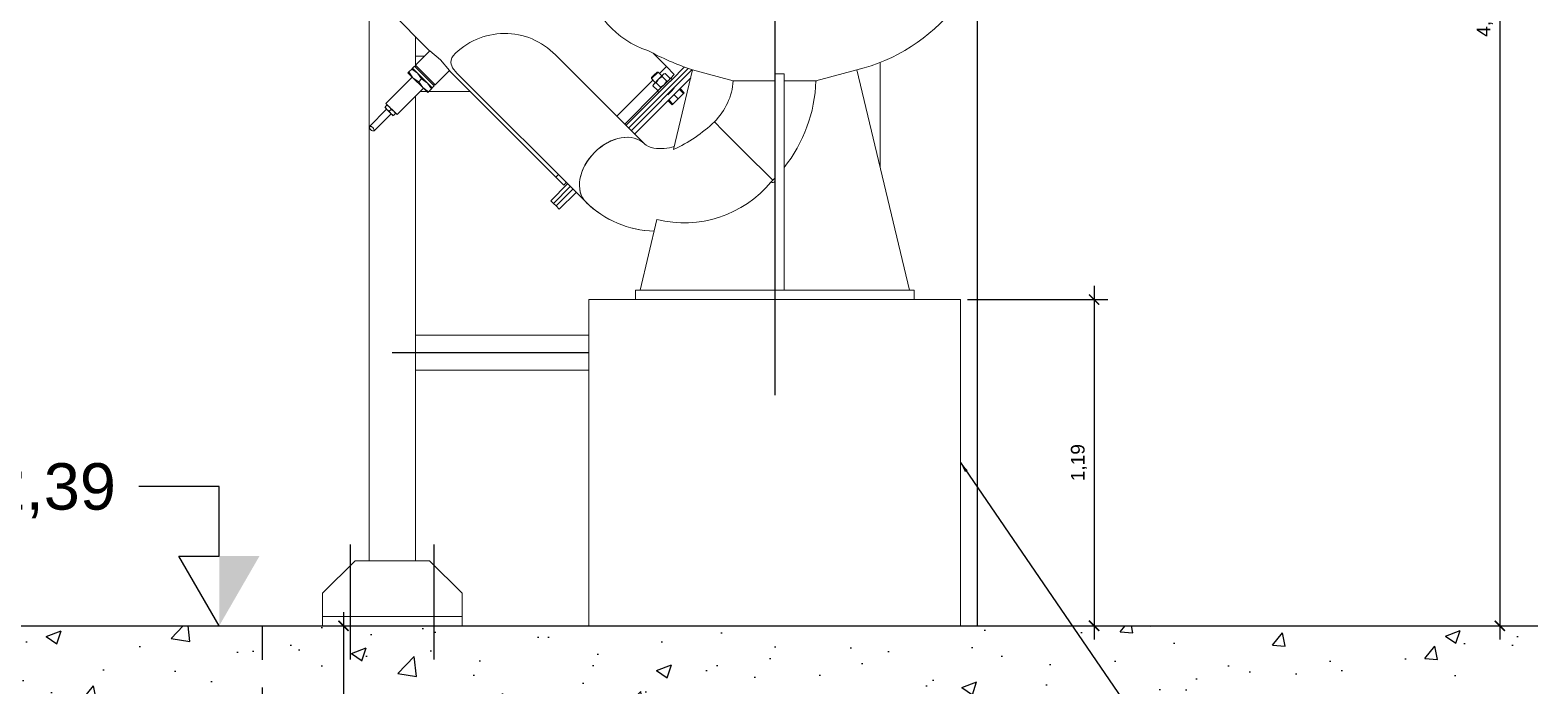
# Model space of a CAD drawing. Extents: x -160 to 364724, y -100 to 7353297.
# Drawn here: x 361677.14 to 361682.62, y 7348033.6 to 7348036 of the extents above; entities that cross this region are included whole.
import ezdxf
from ezdxf.enums import TextEntityAlignment as Align

# ---------------------------------------------------------------- set-up
doc = ezdxf.new("R2010")
doc.units = 0
doc.header["$LTSCALE"] = 5
for name, pattern in [('________________', [0]), ('HIDDEN', [0.375, 0.25, -0.125]), ('SGC_DASHDOT', [1, 0.5, -0.25, 0, -0.25])]:
    doc.linetypes.add(name, pattern=pattern)
for name, color, linetype, lineweight in [('00-trabalho', 7, 'Continuous', 25), ('ESCADA', 2, 'Continuous', 20), ('VISTA', 2, 'Continuous', 20)]:
    doc.layers.add(name, color=color, linetype=linetype, lineweight=lineweight)
for name, color, linetype in [('BOMBA', 1, 'Continuous'), ('GER-SIMBOLOS', 1, 'Continuous'), ('PAREDE CONCRETO CORTE', 5, 'Continuous'), ('PROJECAO', 1, 'HIDDEN'), ('Q-PLATO', 5, 'Continuous'), ('SANC_COTAS', 1, 'Continuous'), ('SGC-Eixos', 253, 'SGC_DASHDOT'), ('VEGETAÇÃO', 7, 'Continuous')]:
    doc.layers.add(name, color=color, linetype=linetype)
doc.styles.add('R-80', font='arial.ttf')
doc.styles.get("Standard").update_dxf_attribs({"font": 'arial.ttf'})
doc.dimstyles.new('GERAL - 25', dxfattribs={"dimscale": 0.025, "dimtxt": 2, "dimasz": 1.5, "dimexe": 2, "dimexo": 1, "dimgap": 1, "dimtad": 1, "dimzin": 0, "dimtxsty": 'R-80', "dimblk": 'ARCHTICK', "dimcen": 0, "dimdle": 2, "dimclrd": 1, "dimclre": 1, "dimclrt": 2, "dimadec": 0, "dimazin": 0, "dimtfac": 0.5, "dimtmove": 2, "dimatfit": 3, "dimldrblk": 'OPEN90', "dimfxl": 1, "dimtolj": 1, "dimtzin": 0, "dimarcsym": 0})
doc.dimstyles.new('LEADER - 25', dxfattribs={"dimscale": 0.025, "dimtxt": 2, "dimasz": 1.5, "dimexe": 2, "dimexo": 1, "dimgap": 1, "dimtad": 1, "dimzin": 0, "dimtxsty": 'R-80', "dimcen": 0, "dimdle": 2, "dimclrd": 1, "dimclre": 1, "dimclrt": 2, "dimadec": 0, "dimazin": 0, "dimtfac": 0.5, "dimtmove": 2, "dimatfit": 3, "dimfxl": 1, "dimtolj": 1, "dimtzin": 0, "dimarcsym": 0})

# ---------------------------------------------------------------- blocks, each defined once
blk = doc.blocks.new('_ARCHTICK')
at = {"color": 0, "linetype": 'ByBlock', "const_width": 0.15}
blk.add_lwpolyline([(-0.5, -0.5), (0.5, 0.5)], dxfattribs=at)
blk = doc.blocks.new('*D444')
at = {"layer": 'Defpoints', "color": 0, "transparency": 16777216}
for p in [(361681.9029, 7348038.2633), (361682.3416, 7348033.8204), (361682.5118, 7348033.8204)]:
    blk.add_point(p, dxfattribs=at)
at = {"layer": 'SANC_COTAS', "color": 1, "lineweight": -2, "transparency": 16777216}
for p, q in [((361682.5118, 7348038.3133), (361682.5118, 7348033.7704)), ((361681.9279, 7348038.2633), (361682.5618, 7348038.2633)), ((361682.3666, 7348033.8204), (361682.5618, 7348033.8204))]:
    blk.add_line(p, q, dxfattribs=at)
at = {"layer": 'SANC_COTAS', "color": 1, "lineweight": -2, "transparency": 16777216, "xscale": 0.03750000000000001, "yscale": 0.03750000000000001, "zscale": 0.03750000000000001}
for p, rotation in [((361682.5118, 7348038.2633), 90), ((361682.5118, 7348033.8204), 270)]:
    blk.add_blockref('_ARCHTICK', p, dxfattribs=dict(at, rotation=rotation))
at = {"layer": 'SANC_COTAS', "color": 2, "transparency": 16777216, "insert": (361682.4568, 7348036.0418), "char_height": 0.05, "attachment_point": 5, "rotation": 90, "style": 'R-80'}
blk.add_mtext('\\A1;4,44', dxfattribs=at)
blk = doc.blocks.new('_Open90')
at = {"color": 0, "linetype": 'ByBlock', "lineweight": -2}
for p, q in [((0, 0), (-1, 0)), ((-0.5, 0.5), (0, 0)), ((0, 0), (-0.5, -0.5))]:
    blk.add_line(p, q, dxfattribs=at)
blk = doc.blocks.new('*D445')
at = {"layer": 'Defpoints', "color": 0, "transparency": 16777216}
for p in [(361680.5395, 7348035.0133), (361680.5395, 7348033.8204), (361681.0279, 7348033.8204)]:
    blk.add_point(p, dxfattribs=at)
at = {"layer": 'SANC_COTAS', "color": 1, "lineweight": -2, "transparency": 16777216}
for p, q in [((361681.0279, 7348035.0633), (361681.0279, 7348033.7704)), ((361680.5645, 7348035.0133), (361681.0779, 7348035.0133)), ((361680.5645, 7348033.8204), (361681.0779, 7348033.8204))]:
    blk.add_line(p, q, dxfattribs=at)
at = {"layer": 'SANC_COTAS', "color": 1, "lineweight": -2, "transparency": 16777216, "xscale": 0.03750000000000001, "yscale": 0.03750000000000001, "zscale": 0.03750000000000001}
for p, rotation in [((361681.0279, 7348035.0133), 90), ((361681.0279, 7348033.8204), 270)]:
    blk.add_blockref('_ARCHTICK', p, dxfattribs=dict(at, rotation=rotation))
at = {"layer": 'SANC_COTAS', "color": 2, "transparency": 16777216, "insert": (361680.9728, 7348034.4169), "char_height": 0.05, "attachment_point": 5, "rotation": 90, "style": 'R-80'}
blk.add_mtext('\\A1;1,19', dxfattribs=at)
blk = doc.blocks.new('NIVEL2')
at = {"linetype": 'Continuous'}
for p, q in [((0, 0.6), (0.3464, 0.6)), ((0, 0), (0.1732, 0.3)), ((0.1732, 0.3), (0, 0.3))]:
    blk.add_line(p, q, dxfattribs=at)
blk.add_line((0, 0.3), (0, 0.6))
blk.add_solid([(0, 0.3), (-0.1732, 0.3), (0, 0)], dxfattribs=at)
at = {"color": 0, "linetype": 'Continuous'}
blk.add_attdef('COTA-DIR', text='', height=0.2, dxfattribs=at).set_placement((0.4264, 0.6), align=Align.MIDDLE_LEFT)
blk = doc.blocks.new('*D451')
at = {"layer": 'Defpoints', "color": 0, "transparency": 16777216}
for p in [(361677.9859, 7348033.8204), (361677.9859, 7348032.8012), (361678.2828, 7348032.8012)]:
    blk.add_point(p, dxfattribs=at)
at = {"layer": 'SANC_COTAS', "color": 1, "lineweight": -2, "transparency": 16777216}
for p, q in [((361678.2828, 7348033.8704), (361678.2828, 7348032.7512)), ((361678.0109, 7348033.8204), (361678.3328, 7348033.8204)), ((361678.0109, 7348032.8012), (361678.3328, 7348032.8012))]:
    blk.add_line(p, q, dxfattribs=at)
at = {"layer": 'SANC_COTAS', "color": 1, "lineweight": -2, "transparency": 16777216, "xscale": 0.03750000000000001, "yscale": 0.03750000000000001, "zscale": 0.03750000000000001}
for p, rotation in [((361678.2828, 7348033.8204), 90), ((361678.2828, 7348032.8012), 270)]:
    blk.add_blockref('_ARCHTICK', p, dxfattribs=dict(at, rotation=rotation))
at = {"layer": 'SANC_COTAS', "color": 2, "transparency": 16777216, "insert": (361678.2277, 7348033.3108), "char_height": 0.05, "attachment_point": 5, "rotation": 90, "style": 'R-80'}
blk.add_mtext('\\A1;1,02', dxfattribs=at)

msp = doc.modelspace()

# ---------------------------------------------------------------- hatches: boundary and pattern name
at = {"layer": 'VEGETAÇÃO'}
h = msp.add_hatch(dxfattribs=at)
h.set_pattern_fill('AR-CONC', color=1, scale=0.003058)
h.set_pattern_definition([(50, (361683.3508, 7348033.60356), (0.557036, -0.048734), [0.058246, -0.640707]), (355, (361683.3508, 7348033.60356), (-0.107758, 0.584163), [0.046597, -0.512567]), (100.4514, (361683.3972, 7348033.5995), (0.449278, 0.53543), [0.0495, -0.544518]), (46.184, (361683.3508, 7348033.7589), (0.828834, -0.128546), [0.08737, -0.96106]), (96.636, (361683.4199, 7348033.7482), (0.72587, 0.756515), [0.07425, -0.81678]), (351.184, (361683.3508, 7348033.7589), (0.72587, 0.756515), [0.069895, -0.76885]), (21, (361683.42847, 7348033.72005), (0.463567, -0.31268), [0.058246, -0.640707]), (326, (361683.42847, 7348033.72005), (0.188962, 0.56316), [0.046597, -0.512566]), (71.4514, (361683.4671, 7348033.694), (0.65253, 0.250482), [0.0495, -0.544517]), (37.5, (361683.3508, 7348033.60356), (0.0094435, 0.25853), [0, -0.506353, 0, -0.520332, 0, -0.514507]), (7.5, (361683.3508, 7348033.60356), (0.204304, 0.306306), [0, -0.296667, 0, -0.494703, 0, -0.196095]), (327.5, (361683.17762, 7348033.60356), (0.4145733, -0.017516), [0, -0.194154, 0, -0.605759, 0, -0.803796]), (317.5, (361683.09996, 7348033.60356), (0.45291, 0.077742), [0, -0.2524, 0, -0.402286, 0, -0.570812])])
h.paths.add_polyline_path([(361674.6226, 7348033.8204), (361676.3213, 7348033.8204), (361674.8434, 7348033.8204), (361674.8434, 7348033.5656), (361675.0643, 7348033.5656), (361675.0643, 7348033.8204), (361683.5574, 7348033.8204), (361683.5574, 7348033.5656), (361683.7782, 7348033.5656), (361683.7782, 7348033.8204), (361682.3004, 7348033.8204), (361683.9883, 7348033.8204), (361683.9883, 7348032.1218), (361674.6226, 7348032.1218)])

# ---------------------------------------------------------------- linework, layer by layer
at = {"layer": 'BOMBA', "linetype": '________________', "lineweight": 9}
for p, q in [((361678.4544, 7348036.0661), (361678.5961, 7348035.9244)), ((361678.5989, 7348035.9224), (361678.5464, 7348035.8698)), ((361678.5989, 7348035.9224), (361678.5961, 7348035.9244)), ((361678.6382, 7348035.8896), (361678.5989, 7348035.9224)), ((361679.3834, 7348035.5824), (361679.0583, 7348035.9075)), ((361679.464, 7348035.865), (361679.4154, 7348035.9136)), ((361678.5187, 7348035.8422), (361678.522, 7348035.8454)), ((361678.522, 7348035.8454), (361678.5323, 7348035.8558)), ((361678.522, 7348035.8454), (361678.5368, 7348035.8242)), ((361678.5323, 7348035.8558), (361678.5356, 7348035.859)), ((361678.5536, 7348035.841), (361678.5323, 7348035.8558)), ((361678.5428, 7348035.8662), (361678.5356, 7348035.859)), ((361678.5356, 7348035.859), (361678.5536, 7348035.841)), ((361678.6148, 7348035.7942), (361678.5428, 7348035.8662)), ((361678.5464, 7348035.8698), (361678.6184, 7348035.7978)), ((361678.5464, 7348035.8698), (361678.5464, 7348035.8626)), ((361678.6184, 7348035.7978), (361678.671, 7348035.8503)), ((361678.671, 7348035.8503), (361678.6382, 7348035.8896)), ((361678.673, 7348035.8475), (361678.671, 7348035.8503)), ((361678.673, 7348035.8475), (361679.0597, 7348035.4607)), ((361679.5586, 7348035.8539), (361679.3353, 7348035.6306)), ((361679.5586, 7348035.8539), (361679.3353, 7348035.6306)), ((361679.4332, 7348035.8451), (361679.4092, 7348035.821)), ((361679.4194, 7348035.8348), (361679.4296, 7348035.8451)), ((361679.4332, 7348035.8451), (361679.4296, 7348035.8451)), ((361679.4473, 7348035.831), (361679.4332, 7348035.8451)), ((361679.464, 7348035.865), (361679.4386, 7348035.8396)), ((361679.464, 7348035.865), (361679.4386, 7348035.8396)), ((361679.4928, 7348035.8362), (361679.464, 7348035.865)), ((361679.53, 7348035.8637), (361679.4831, 7348035.8169)), ((361679.544, 7348035.8585), (361679.4852, 7348035.7997)), ((361679.544, 7348035.8585), (361679.4852, 7348035.7997)), ((361679.5598, 7348035.853), (361679.4902, 7348035.5616)), ((361679.7083, 7348035.8128), (361679.5598, 7348035.853)), ((361680.1604, 7348035.853), (361680.0108, 7348035.8126)), ((361680.3527, 7348035.0473), (361680.1604, 7348035.853)), ((361678.5344, 7348035.8266), (361678.4383, 7348035.7305)), ((361678.5187, 7348035.8422), (361678.5368, 7348035.8242)), ((361678.5368, 7348035.8242), (361678.558, 7348035.8094)), ((361678.5368, 7348035.8242), (361678.5728, 7348035.7881)), ((361678.5684, 7348035.8198), (361678.5536, 7348035.841)), ((361678.5536, 7348035.841), (361678.5896, 7348035.805)), ((361678.558, 7348035.8094), (361678.5684, 7348035.8198)), ((361678.558, 7348035.8094), (361678.5728, 7348035.7881)), ((361678.5896, 7348035.805), (361678.5684, 7348035.8198)), ((361678.6044, 7348035.7837), (361678.5896, 7348035.805)), ((361678.6076, 7348035.7869), (361678.5896, 7348035.805)), ((361678.6076, 7348035.7869), (361678.6148, 7348035.7942)), ((361678.6112, 7348035.7978), (361678.6184, 7348035.7978)), ((361678.7037, 7348035.835), (361679.1698, 7348035.3689)), ((361679.4048, 7348035.8058), (361679.2824, 7348035.6834)), ((361679.4048, 7348035.8058), (361679.2824, 7348035.6834)), ((361679.4677, 7348035.8014), (361679.316, 7348035.6498)), ((361679.4852, 7348035.7997), (361679.3256, 7348035.6402)), ((361679.4852, 7348035.7997), (361679.3256, 7348035.6402)), ((361679.5529, 7348035.8242), (361679.3473, 7348035.6185)), ((361679.4146, 7348035.8156), (361679.4048, 7348035.8058)), ((361679.4146, 7348035.8156), (361679.4048, 7348035.8058)), ((361679.4092, 7348035.8246), (361679.4194, 7348035.8348)), ((361679.4092, 7348035.8246), (361679.4092, 7348035.821)), ((361679.4092, 7348035.821), (361679.4233, 7348035.807)), ((361679.4186, 7348035.8023), (361679.4148, 7348035.7951)), ((361679.4161, 7348035.7998), (361679.4148, 7348035.7951)), ((361679.4148, 7348035.7951), (361679.4316, 7348035.7783)), ((361679.4186, 7348035.8023), (361679.4161, 7348035.7998)), ((361679.4353, 7348035.819), (361679.4186, 7348035.8023)), ((361679.4259, 7348035.8062), (361679.4186, 7348035.8023)), ((361679.4353, 7348035.819), (361679.4259, 7348035.8062)), ((361679.4259, 7348035.8062), (361679.4427, 7348035.7894)), ((361679.4353, 7348035.819), (361679.4519, 7348035.8356)), ((361679.4481, 7348035.8284), (361679.4353, 7348035.819)), ((361679.4388, 7348035.7822), (361679.4427, 7348035.7894)), ((361679.4427, 7348035.7894), (361679.4555, 7348035.7988)), ((361679.4435, 7348035.7868), (361679.4555, 7348035.7988)), ((361679.4519, 7348035.8356), (361679.4481, 7348035.8284)), ((361679.4481, 7348035.8284), (361679.4648, 7348035.8116)), ((361679.4592, 7348035.8395), (361679.4519, 7348035.8356)), ((361679.4545, 7348035.8382), (361679.4519, 7348035.8356)), ((361679.4592, 7348035.8395), (361679.4545, 7348035.8382)), ((361679.4555, 7348035.7988), (361679.4675, 7348035.8108)), ((361679.4555, 7348035.7988), (361679.4634, 7348035.8091)), ((361679.4592, 7348035.8395), (361679.4759, 7348035.8227)), ((361679.4634, 7348035.8091), (361679.4648, 7348035.8116)), ((361679.4648, 7348035.8116), (361679.4721, 7348035.8155)), ((361679.4675, 7348035.8108), (361679.4795, 7348035.8228)), ((361679.4677, 7348035.8014), (361679.4831, 7348035.8169)), ((361679.4756, 7348035.8093), (361679.4677, 7348035.8014)), ((361679.4721, 7348035.8155), (361679.4759, 7348035.8227)), ((361679.4747, 7348035.818), (361679.4759, 7348035.8227)), ((361679.4831, 7348035.8169), (361679.4756, 7348035.8093)), ((361679.4795, 7348035.8228), (361679.4928, 7348035.8362)), ((361679.4843, 7348035.818), (361679.4795, 7348035.8228)), ((361679.7057, 7348035.8134), (361679.7084, 7348035.8134)), ((361679.7084, 7348035.8134), (361679.8601, 7348035.8134)), ((361679.8601, 7348035.0473), (361679.8601, 7348035.8384)), ((361679.8601, 7348035.8384), (361679.894, 7348035.8384)), ((361679.894, 7348035.0473), (361679.894, 7348035.8384)), ((361679.8941, 7348035.8134), (361680.0145, 7348035.8134)), ((361678.4791, 7348035.6897), (361678.5752, 7348035.7857)), ((361678.5728, 7348035.7881), (361678.594, 7348035.7733)), ((361678.5908, 7348035.7701), (361678.5728, 7348035.7881)), ((361678.594, 7348035.7733), (361678.5908, 7348035.7701)), ((361678.594, 7348035.7733), (361678.6044, 7348035.7837)), ((361678.6076, 7348035.7869), (361678.6044, 7348035.7837)), ((361679.3112, 7348035.6546), (361679.4314, 7348035.7748)), ((361679.4314, 7348035.7748), (361679.4435, 7348035.7868)), ((361679.4314, 7348035.7748), (361679.4362, 7348035.77)), ((361679.4316, 7348035.7783), (361679.4388, 7348035.7822)), ((361679.4316, 7348035.7783), (361679.4362, 7348035.7796)), ((361679.4687, 7348035.7616), (361679.4705, 7348035.7634)), ((361679.4847, 7348035.7252), (361679.4693, 7348035.7406)), ((361679.4705, 7348035.7634), (361679.4804, 7348035.7733)), ((361679.4877, 7348035.7282), (361679.4723, 7348035.7436)), ((361679.4804, 7348035.7733), (361679.4927, 7348035.7856)), ((361679.5069, 7348035.7474), (361679.4877, 7348035.7282)), ((361679.5069, 7348035.7474), (361679.4915, 7348035.7628)), ((361679.5261, 7348035.7666), (361679.5069, 7348035.7474)), ((361679.5261, 7348035.7666), (361679.5107, 7348035.782)), ((361679.5291, 7348035.7696), (361679.5137, 7348035.785)), ((361679.5291, 7348035.7696), (361679.5261, 7348035.7666)), ((361678.4407, 7348035.7089), (361678.3782, 7348035.6464)), ((361678.395, 7348035.6296), (361678.4575, 7348035.6921)), ((361678.4335, 7348035.7161), (361678.4413, 7348035.7083)), ((361678.4349, 7348035.7175), (361678.4417, 7348035.7243)), ((361678.4349, 7348035.7175), (361678.4413, 7348035.7083)), ((361678.4791, 7348035.6897), (361678.4383, 7348035.7305)), ((361678.4413, 7348035.7083), (361678.4505, 7348035.7019)), ((361678.4413, 7348035.7083), (361678.4569, 7348035.6927)), ((361678.4509, 7348035.7179), (361678.4417, 7348035.7243)), ((361678.4505, 7348035.7019), (361678.4573, 7348035.7087)), ((361678.4505, 7348035.7019), (361678.4569, 7348035.6927)), ((361678.4573, 7348035.7087), (361678.4509, 7348035.7179)), ((361678.4569, 7348035.6927), (361678.4661, 7348035.6862)), ((361678.4647, 7348035.6849), (361678.4569, 7348035.6927)), ((361678.4665, 7348035.7023), (361678.4573, 7348035.7087)), ((361678.4661, 7348035.6862), (361678.4729, 7348035.6931)), ((361678.4729, 7348035.6931), (361678.4665, 7348035.7023)), ((361679.4877, 7348035.7282), (361679.4847, 7348035.7252)), ((361679.6706, 7348035.6317), (361679.6394, 7348035.663)), ((361679.6706, 7348035.6317), (361679.6394, 7348035.663)), ((361679.6706, 7348035.6317), (361679.6394, 7348035.663)), ((361679.7461, 7348035.5562), (361679.6706, 7348035.6317)), ((361679.7461, 7348035.5562), (361679.6706, 7348035.6317)), ((361679.7461, 7348035.5562), (361679.6706, 7348035.6317)), ((361679.8529, 7348035.4494), (361679.7461, 7348035.5562)), ((361679.8529, 7348035.4494), (361679.7461, 7348035.5562)), ((361679.8529, 7348035.4494), (361679.7461, 7348035.5562)), ((361679.0689, 7348035.4699), (361679.0597, 7348035.4607)), ((361679.0689, 7348035.4699), (361679.0597, 7348035.4607)), ((361679.0597, 7348035.4607), (361679.0886, 7348035.4319)), ((361679.1025, 7348035.4362), (361679.0409, 7348035.3746)), ((361679.1121, 7348035.4266), (361679.0505, 7348035.365)), ((361679.1121, 7348035.4266), (361679.0505, 7348035.365)), ((361679.1217, 7348035.417), (361679.0601, 7348035.3554)), ((361679.1217, 7348035.417), (361679.0601, 7348035.3554)), ((361679.1337, 7348035.405), (361679.0721, 7348035.3434)), ((361679.0886, 7348035.4319), (361679.0977, 7348035.441)), ((361679.8411, 7348035.4379), (361679.8469, 7348035.4435)), ((361679.8411, 7348035.4379), (361679.8469, 7348035.4435)), ((361679.8469, 7348035.4435), (361679.8529, 7348035.4494)), ((361679.8469, 7348035.4435), (361679.8529, 7348035.4494)), ((361679.0409, 7348035.3746), (361679.0505, 7348035.365)), ((361679.0505, 7348035.365), (361679.0601, 7348035.3554)), ((361679.0601, 7348035.3554), (361679.0721, 7348035.3434)), ((361679.1698, 7348035.3689), (361679.1704, 7348035.3683)), ((361679.4291, 7348035.3057), (361679.3675, 7348035.0473)), ((361679.3505, 7348035.0133), (361679.3505, 7348035.0473)), ((361679.3505, 7348035.0473), (361680.3697, 7348035.0473)), ((361680.3697, 7348035.0133), (361680.3697, 7348035.0473)), ((361679.3505, 7348035.0133), (361680.3697, 7348035.0133))]:
    msp.add_line(p, q, dxfattribs=at)
for points in [[(361679.1698, 7348036.1956), (361679.1697, 7348036.1829), (361679.1698, 7348036.1763), (361679.1698, 7348036.1763, 0.267389), (361679.3953, 7348035.9238, 0.041424), (361679.5583, 7348035.8535)], [(361680.1603, 7348035.853, 0.164669), (361680.5192, 7348036.0821, 0.068037), (361680.5419, 7348036.1276, 0.07925), (361680.5504, 7348036.1956)], [(361679.0584, 7348035.9074, 0.428669), (361678.6837, 7348035.9043), (361678.6793, 7348035.8966), (361678.6764, 7348035.8884), (361678.6757, 7348035.88), (361678.6765, 7348035.874), (361678.6788, 7348035.8674), (361678.6821, 7348035.861), (361678.6821, 7348035.861, 0.061161), (361678.7037, 7348035.835)]]:
    msp.add_lwpolyline(points, format="xyb", dxfattribs=at)
at = {"layer": 'BOMBA', "linetype": '________________', "lineweight": 9, "extrusion": (0, 0, -1)}
msp.add_lwpolyline([(-361679.4929, 7348035.573, 0.111162), (-361679.4181, 7348035.5666), (-361679.4077, 7348035.569), (-361679.3983, 7348035.5724), (-361679.3895, 7348035.5774), (-361679.3848, 7348035.581), (-361679.3834, 7348035.5824), (-361679.3834, 7348035.5824)], format="xyb", dxfattribs=at)
msp.add_lwpolyline([(-361679.4929, 7348035.573, 0.111162), (-361679.4181, 7348035.5666), (-361679.4077, 7348035.569), (-361679.3983, 7348035.5724), (-361679.3895, 7348035.5774), (-361679.3848, 7348035.581), (-361679.3834, 7348035.5824), (-361679.3834, 7348035.5824)], format="xyb", dxfattribs=at)
at = {"layer": 'BOMBA', "linetype": '________________', "lineweight": 9}
for centre, radius, start, end in [((361679.4711, 7348035.8313), 0.238, 315, 355.554), ((361679.2502, 7348036.075), 0.5668, 295.0598, 313.3687), ((361679.4711, 7348035.8313), 0.54, 315, 315.9012), ((361679.4295, 7348035.6349), 0.3718, 225.692, 268.391), ((361679.4295, 7348035.635), 0.3718, 225.8267, 268.3889)]:
    msp.add_arc(centre, radius, start, end, dxfattribs=at)
at = {"layer": 'BOMBA', "linetype": '________________', "lineweight": 9, "extrusion": (0, 0, -1)}
for centre, radius, start, end in [((-361679.4711, 7348035.8313), 0.54, 181.9828, 218.4271), ((-361678.3936, 7348035.6449), 0.0154, 264.6034, 5.3966), ((-361678.3797, 7348035.631), 0.0154, 84.6034, 185.3966), ((-361679.5283, 7348035.7072), 0.4136, 219.6168, 283.873), ((-361679.8529, 7348035.4494), 0.00849, 212.6305, 315.3451), ((-361679.8529, 7348035.4494), 0.00849, 134.5494, 147.3695)]:
    msp.add_arc(centre, radius, start, end, dxfattribs=at)
for start_param, end_param in [(1.570796, 3.141593), (1.570796, 3.141593), (0, 1.570796), (0, 1.570796)]:
    msp.add_ellipse((361679.2766, 7348035.4757), major_axis=(-0.1068, -0.1068), ratio=0.707107, start_param=start_param, end_param=end_param, dxfattribs=at)
at = {"layer": 'BOMBA', "linetype": '________________', "lineweight": 9}
for start_param, end_param in [(0, 1.570796), (1.570796, 3.141593)]:
    msp.add_ellipse((361679.2766, 7348035.4757), major_axis=(0.1068, 0.1068), ratio=0.707107, start_param=start_param, end_param=end_param, dxfattribs=at)
at = {"layer": 'ESCADA'}
for p, q in [((361678.3766, 7348036.1294), (361678.3766, 7348034.0582)), ((361678.3766, 7348036.1294), (361678.3766, 7348034.0582)), ((361678.5465, 7348035.974), (361678.5465, 7348035.8697)), ((361678.5465, 7348035.974), (361678.5465, 7348035.8699)), ((361678.5793, 7348035.9028), (361678.5465, 7348035.9028)), ((361680.2451, 7348035.8801), (361680.2451, 7348035.498)), ((361678.5465, 7348035.757), (361678.5465, 7348034.0582)), ((361678.5465, 7348035.757), (361678.5465, 7348034.0582)), ((361678.7468, 7348035.7737), (361678.5631, 7348035.7737)), ((361679.1806, 7348034.8836), (361678.5465, 7348034.8836)), ((361679.1806, 7348034.7545), (361678.5465, 7348034.7545)), ((361678.2067, 7348033.8544), (361678.7163, 7348033.8544)), ((361678.2067, 7348033.8204), (361678.7163, 7348033.8204))]:
    msp.add_line(p, q, dxfattribs=at)
msp.add_lwpolyline([(361678.7163, 7348033.8204), (361678.7163, 7348033.9393), (361678.5974, 7348034.0582), (361678.3256, 7348034.0582), (361678.2067, 7348033.9393), (361678.2067, 7348033.8204)], dxfattribs=at)
at = {"layer": 'PAREDE CONCRETO CORTE', "flags": 128}
msp.add_lwpolyline([(361675.0643, 7348033.8204), (361683.5574, 7348033.8204)], dxfattribs=at)
at = {"layer": 'PROJECAO', "ltscale": 0.1}
msp.add_lwpolyline([(361677.9859, 7348033.8204), (361677.9859, 7348032.8012), (361676.9667, 7348032.8012), (361676.9667, 7348033.8204)], dxfattribs=at)
at = {"layer": 'Q-PLATO'}
msp.add_circle((361680.2092, 7348035.5226), 46.9117, dxfattribs=at)
at = {"layer": 'SGC-Eixos', "ltscale": 2}
for p, q in [((361680.6018, 7348033.8204), (361680.6018, 7348044.2664)), ((361679.8601, 7348039.4072), (361679.8601, 7348034.6641))]:
    msp.add_line(p, q, dxfattribs=at)
at = {"layer": 'SGC-Eixos'}
msp.add_line((361679.1806, 7348034.819), (361678.4615, 7348034.819), dxfattribs=at)
at = {"layer": 'SGC-Eixos', "ltscale": 0.2}
for p, q in [((361678.3087, 7348033.6973), (361678.3087, 7348034.1171)), ((361678.6144, 7348033.6973), (361678.6144, 7348034.1171))]:
    msp.add_line(p, q, dxfattribs=at)
at = {"layer": 'VISTA'}
msp.add_lwpolyline([(361680.5395, 7348033.8204), (361680.5395, 7348035.0133), (361679.1806, 7348035.0133), (361679.1806, 7348033.8204)], dxfattribs=at)

# ---------------------------------------------------------------- block references
at = {"layer": 'GER-SIMBOLOS', "color": 7}
ref = msp.add_blockref('NIVEL2', (361677.8284, 7348033.8204), dxfattribs=dict(at, xscale=-0.849315860434, yscale=0.849315860434, zscale=0.849315860434))
ref.add_attrib('COTA-DIR', '1042,39', dxfattribs={"layer": '00-trabalho', "color": 2, "linetype": 'Continuous', "height": 0.16986, "style": 'R-80'}).set_placement((361676.593, 7348034.33), align=Align.MIDDLE_LEFT)

# ---------------------------------------------------------------- dimensions: what is measured, and where the dimension line sits
at = {"layer": 'SANC_COTAS'}
for base, p1, p2, picture, middle in [((361682.5118, 7348033.8204), (361681.9029, 7348038.2633), (361682.3416, 7348033.8204), '*D444', (361682.4568, 7348036.0418)), ((361681.0279, 7348033.8204), (361680.5395, 7348035.0133), (361680.5395, 7348033.8204), '*D445', (361680.9728, 7348034.4169)), ((361678.2828, 7348032.8012), (361677.9859, 7348033.8204), (361677.9859, 7348032.8012), '*D451', (361678.2277, 7348033.3108))]:
    dim = msp.add_linear_dim(base=base, p1=p1, p2=p2, angle=90, dimstyle='GERAL - 25', dxfattribs=at)
    dim.commit()
    dim.dimension.update_dxf_attribs({"geometry": picture, "text_midpoint": middle})

# ---------------------------------------------------------------- leaders
msp.add_leader([(361680.5395, 7348034.4169), (361683.0792, 7348030.7075)], dimstyle='LEADER - 25', dxfattribs=at)

doc.saveas('drawing.dxf')
